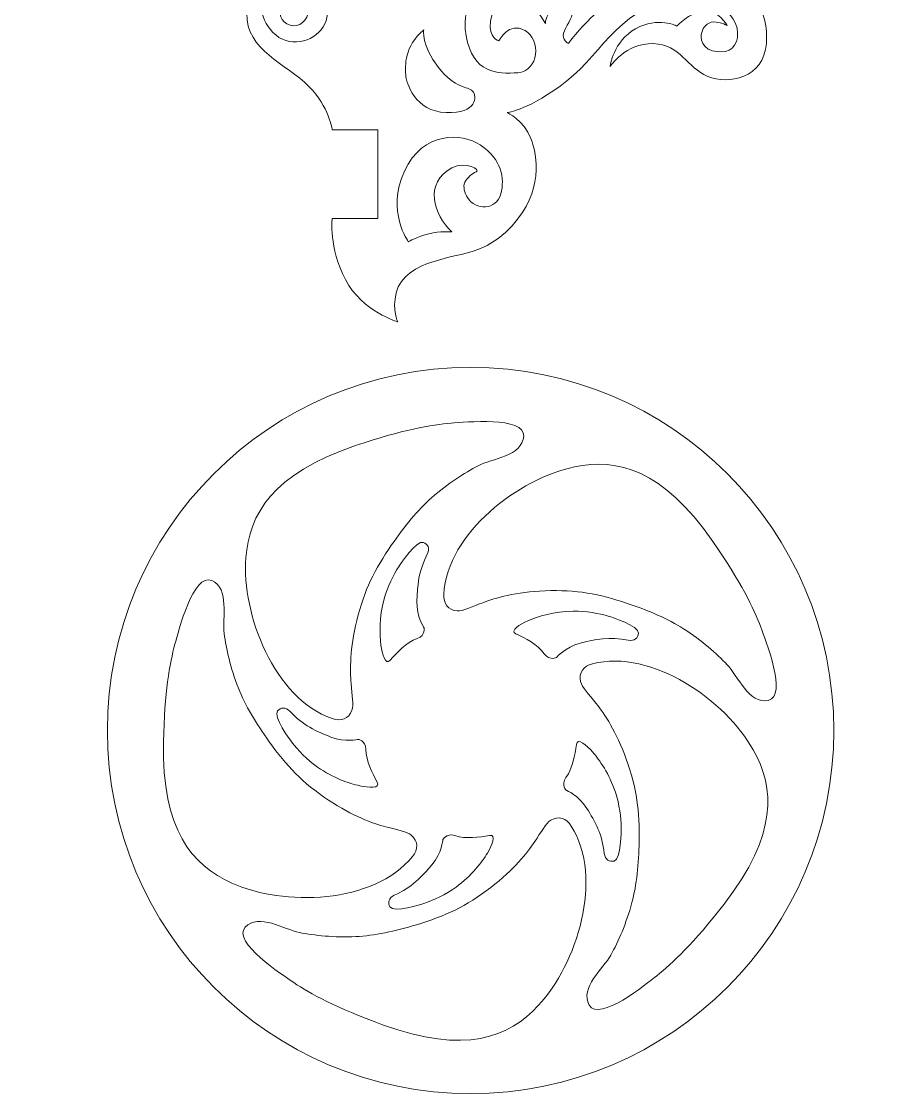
# Model space of a CAD drawing. Header units: millimetres. Extents: x -329 to 352, y -94 to 146.
# Drawn here: x 44.7 to 124.7, y -41.1 to 58.6 of the extents above; entities that cross this region are included whole.
import ezdxf

# ---------------------------------------------------------------- set-up
doc = ezdxf.new("R2010")
doc.units = ezdxf.units.MM
doc.header["$MEASUREMENT"] = 0
doc.layers.add('Layer 1', color=7, linetype='Continuous')

msp = doc.modelspace()

# ---------------------------------------------------------------- linework, layer by layer
at = {"layer": 'Layer 1', "lineweight": 9}
for points, knots in [([(124.6615, 64.942), (124.6615, 64.942), (76.5733, 64.942), (76.5733, 64.942), (76.5733, 64.942), (76.5733, 64.942), (76.5681, 69.0695), (76.5681, 69.0695), (76.5681, 69.0695), (76.5681, 69.0695), (87.6777, 69.0695), (87.6777, 69.0695), (87.6777, 69.0695), (87.6777, 69.0695), (85.7706, 70.7879), (83.1343, 71.4479), (83.1343, 71.4479), (80.498, 72.108), (78.7673, 71.7771), (77.6966, 73.0146), (77.6966, 73.0146), (76.6259, 74.2522), (74.4846, 77.6339), (74.2778, 79.9834), (74.2778, 79.9834), (74.0725, 82.3343), (74.4429, 85.5922), (71.3949, 90.6648), (71.3949, 90.6648), (68.3466, 95.737), (65.7103, 96.7679), (65.7103, 96.7679), (65.7103, 96.7679), (65.7103, 96.7679), (69.8706, 99.6137), (69.5002, 103.3659), (69.5002, 103.3659), (69.1294, 107.1184), (65.7519, 108.0666), (65.7519, 108.0666), (65.7519, 108.0666), (65.7519, 108.0666), (64.1242, 108.7888), (64.1242, 109.9226), (64.1242, 109.9226), (64.1242, 111.0568), (64.2071, 111.2635), (64.2071, 111.2635), (64.2071, 111.2635), (64.2071, 111.2635), (62.9103, 111.0568), (62.5794, 109.4901), (62.5794, 109.4901), (62.2502, 107.923), (62.8277, 107.1184), (62.8277, 107.1184), (62.8277, 107.1184), (62.8277, 107.1184), (60.4175, 106.5204), (60.3967, 104.1914), (60.3967, 104.1914), (60.3759, 101.8613), (62.4157, 101.3046), (63.3622, 101.4891), (63.3622, 101.4891), (64.3104, 101.675), (64.2071, 103.0159), (64.2071, 103.0159), (64.2071, 103.0159), (64.2071, 103.0159), (63.4034, 102.83), (63.1981, 103.3454), (63.1981, 103.3454), (62.9914, 103.8608), (62.9089, 104.5717), (63.6709, 104.8817), (63.6709, 104.8817), (64.4329, 105.1904), (65.421, 104.3663), (65.7201, 103.3246), (65.7201, 103.3246), (66.0189, 102.2842), (65.0929, 100.3757), (62.7656, 99.819), (62.7656, 99.819), (60.438, 99.2623), (58.8325, 100.5204), (58.8325, 100.5204), (58.8325, 100.5204), (58.8325, 100.5204), (56.0724, 102.9334), (52.3036, 104.3554), (52.3036, 104.3554), (48.5346, 105.7789), (45.2188, 101.5304), (45.2188, 101.5304), (45.2188, 101.5304), (45.2188, 101.5304), (48.7826, 101.5304), (48.7826, 101.5304), (48.7826, 101.5304), (48.7826, 101.5304), (48.7826, 97.406), (48.7826, 97.406), (48.7826, 97.406), (48.7826, 97.406), (45.2188, 97.406), (45.2188, 97.406), (45.2188, 97.406), (45.2188, 97.406), (44.745, 95.325), (46.3516, 92.1902), (46.3516, 92.1902), (47.9585, 89.0565), (50.8414, 88.5619), (50.8414, 88.5619), (50.8414, 88.5619), (50.8414, 88.5619), (48.0827, 92.314), (51.2947, 95.6132), (51.2947, 95.6132), (54.5071, 98.912), (57.9671, 96.2733), (57.9671, 96.2733), (57.9671, 96.2733), (57.9671, 96.2733), (54.7551, 93.6758), (54.8775, 89.2219), (54.8775, 89.2219), (55.0017, 84.7681), (61.4275, 79.2422), (61.4275, 79.2422), (61.4275, 79.2422), (61.4275, 79.2422), (65.9999, 76.0672), (66.1223, 74.8709), (66.1223, 74.8709), (66.2465, 73.6747), (65.0724, 73.1593), (65.0724, 73.1593), (65.0724, 73.1593), (65.0724, 73.1593), (64.0635, 72.3958), (64.3517, 70.0672), (64.3517, 70.0672), (64.6396, 67.7367), (68.3674, 67.6954), (68.3674, 67.6954), (68.3674, 67.6954), (68.3674, 67.6954), (67.9924, 66.3725), (68.9431, 64.9533), (68.9431, 64.9533), (69.4945, 64.132), (70.6107, 63.6868), (71.4567, 63.0875), (71.4567, 63.0875), (73.0057, 61.9903), (73.6301, 59.8281), (72.9341, 58.3373), (72.9341, 58.3373), (72.2077, 56.7816), (69.9298, 56.0083), (68.3755, 57.3008), (68.3755, 57.3008), (66.9425, 58.4929), (66.3925, 60.968), (68.1, 61.4061), (68.1, 61.4061), (68.9018, 61.6128), (69.2532, 61.0766), (69.3139, 60.582), (69.3139, 60.582), (69.376, 60.0874), (69.0549, 59.6973), (68.9749, 59.6906), (68.9749, 59.6906), (68.8951, 59.6821), (68.7667, 59.7001), (68.7406, 59.747), (68.7406, 59.747), (68.7159, 59.7925), (68.6277, 58.7575), (69.4049, 58.3235), (69.4049, 58.3235), (70.1821, 57.8907), (71.1607, 58.344), (71.3713, 59.3032), (71.3713, 59.3032), (72.0493, 62.3819), (69.5566, 63.5214), (67.5472, 62.711), (67.5472, 62.711), (66.3252, 62.2179), (65.7092, 60.812), (65.6813, 59.3226), (65.6813, 59.3226), (65.6168, 55.8622), (69.347, 54.6317), (71.4567, 52.5193), (71.4567, 52.5193), (73.3186, 50.6573), (73.6188, 48.4789), (73.6188, 48.4789), (73.6188, 48.4789), (73.6188, 48.4789), (77.862, 48.4789), (77.862, 48.4789), (77.862, 48.4789), (77.862, 48.4789), (77.862, 40.2286), (77.862, 40.2286), (77.862, 40.2286), (77.862, 40.2286), (73.6188, 40.2286), (73.6188, 40.2286), (73.6188, 40.2286), (73.6188, 40.2286), (73.2689, 37.5718), (74.855, 34.5605), (74.855, 34.5605), (76.4396, 31.5496), (79.7155, 30.6429), (79.7155, 30.6429), (79.7155, 30.6429), (79.7155, 30.6429), (79.1698, 31.7358), (79.5596, 33.3233), (79.5596, 33.3233), (80.3632, 36.5795), (85.4577, 36.4846), (87.6834, 37.5729), (87.6834, 37.5729), (88.5928, 38.0181), (89.5217, 38.6563), (90.3416, 39.5714), (90.3416, 39.5714), (93.2259, 42.7876), (92.7309, 46.0038), (92.0709, 47.6947), (92.0709, 47.6947), (91.4122, 49.3856), (89.8674, 50.0869), (89.8674, 50.0869), (89.8674, 50.0869), (89.8674, 50.0869), (91.9897, 50.3335), (95.4279, 53.0347), (95.4279, 53.0347), (98.8675, 55.737), (100.5774, 60.3753), (106.2811, 60.6028), (106.2811, 60.6028), (111.9862, 60.8286), (112.1104, 56.0661), (110.1536, 55.7768), (110.1536, 55.7768), (108.1967, 55.489), (107.8055, 56.7678), (107.9088, 57.3245), (107.9088, 57.3245), (108.0122, 57.8812), (108.2793, 58.3137), (108.8349, 58.4791), (108.8349, 58.4791), (109.3916, 58.6432), (110.3176, 58.1898), (110.3176, 58.1898), (110.3176, 58.1898), (110.3176, 58.1898), (109.4949, 59.6944), (108.1142, 59.5307), (108.1142, 59.5307), (106.7344, 59.3653), (105.6638, 58.1278), (105.6638, 58.1278), (105.6638, 58.1278), (105.6638, 58.1278), (103.9136, 59.0566), (101.8121, 57.8812), (101.8121, 57.8812), (99.712, 56.7057), (99.4446, 54.3753), (99.4446, 54.3753), (99.4446, 54.3753), (99.4446, 54.3753), (100.8861, 56.5611), (103.4398, 56.499), (103.4398, 56.499), (105.9933, 56.4369), (106.5898, 54.2514), (108.5054, 53.4478), (108.5054, 53.4478), (110.421, 52.6431), (113.7159, 53.2827), (113.9639, 56.5194), (113.9639, 56.5194), (114.2105, 59.7565), (112.3362, 61.2629), (112.3362, 61.2629), (112.3362, 61.2629), (112.3362, 61.2629), (115.1365, 61.0766), (119.1949, 62.2316), (119.1949, 62.2316), (123.2518, 63.3863), (124.6615, 64.942), (124.6615, 64.942)], [0, 0, 0, 0, 0.0128205, 0.0128205, 0.0128205, 0.0128205, 0.025641, 0.025641, 0.025641, 0.025641, 0.0384615, 0.0384615, 0.0384615, 0.0384615, 0.0512821, 0.0512821, 0.0512821, 0.0512821, 0.0641026, 0.0641026, 0.0641026, 0.0641026, 0.0769231, 0.0769231, 0.0769231, 0.0769231, 0.0897436, 0.0897436, 0.0897436, 0.0897436, 0.1025641, 0.1025641, 0.1025641, 0.1025641, 0.1153846, 0.1153846, 0.1153846, 0.1153846, 0.1282051, 0.1282051, 0.1282051, 0.1282051, 0.1410256, 0.1410256, 0.1410256, 0.1410256, 0.1538462, 0.1538462, 0.1538462, 0.1538462, 0.1666667, 0.1666667, 0.1666667, 0.1666667, 0.1794872, 0.1794872, 0.1794872, 0.1794872, 0.1923077, 0.1923077, 0.1923077, 0.1923077, 0.2051282, 0.2051282, 0.2051282, 0.2051282, 0.2179487, 0.2179487, 0.2179487, 0.2179487, 0.2307692, 0.2307692, 0.2307692, 0.2307692, 0.2435897, 0.2435897, 0.2435897, 0.2435897, 0.2564103, 0.2564103, 0.2564103, 0.2564103, 0.2692308, 0.2692308, 0.2692308, 0.2692308, 0.2820513, 0.2820513, 0.2820513, 0.2820513, 0.2948718, 0.2948718, 0.2948718, 0.2948718, 0.3076923, 0.3076923, 0.3076923, 0.3076923, 0.3205128, 0.3205128, 0.3205128, 0.3205128, 0.3333333, 0.3333333, 0.3333333, 0.3333333, 0.3461538, 0.3461538, 0.3461538, 0.3461538, 0.3589744, 0.3589744, 0.3589744, 0.3589744, 0.3717949, 0.3717949, 0.3717949, 0.3717949, 0.3846154, 0.3846154, 0.3846154, 0.3846154, 0.3974359, 0.3974359, 0.3974359, 0.3974359, 0.4102564, 0.4102564, 0.4102564, 0.4102564, 0.4230769, 0.4230769, 0.4230769, 0.4230769, 0.4358974, 0.4358974, 0.4358974, 0.4358974, 0.4487179, 0.4487179, 0.4487179, 0.4487179, 0.4615385, 0.4615385, 0.4615385, 0.4615385, 0.474359, 0.474359, 0.474359, 0.474359, 0.4871795, 0.4871795, 0.4871795, 0.4871795, 0.5, 0.5, 0.5, 0.5, 0.5128205, 0.5128205, 0.5128205, 0.5128205, 0.525641, 0.525641, 0.525641, 0.525641, 0.5384615, 0.5384615, 0.5384615, 0.5384615, 0.5512821, 0.5512821, 0.5512821, 0.5512821, 0.5641026, 0.5641026, 0.5641026, 0.5641026, 0.5769231, 0.5769231, 0.5769231, 0.5769231, 0.5897436, 0.5897436, 0.5897436, 0.5897436, 0.6025641, 0.6025641, 0.6025641, 0.6025641, 0.6153846, 0.6153846, 0.6153846, 0.6153846, 0.6282051, 0.6282051, 0.6282051, 0.6282051, 0.6410256, 0.6410256, 0.6410256, 0.6410256, 0.6538462, 0.6538462, 0.6538462, 0.6538462, 0.6666667, 0.6666667, 0.6666667, 0.6666667, 0.6794872, 0.6794872, 0.6794872, 0.6794872, 0.6923077, 0.6923077, 0.6923077, 0.6923077, 0.7051282, 0.7051282, 0.7051282, 0.7051282, 0.7179487, 0.7179487, 0.7179487, 0.7179487, 0.7307692, 0.7307692, 0.7307692, 0.7307692, 0.7435897, 0.7435897, 0.7435897, 0.7435897, 0.7564103, 0.7564103, 0.7564103, 0.7564103, 0.7692308, 0.7692308, 0.7692308, 0.7692308, 0.7820513, 0.7820513, 0.7820513, 0.7820513, 0.7948718, 0.7948718, 0.7948718, 0.7948718, 0.8076923, 0.8076923, 0.8076923, 0.8076923, 0.8205128, 0.8205128, 0.8205128, 0.8205128, 0.8333333, 0.8333333, 0.8333333, 0.8333333, 0.8461538, 0.8461538, 0.8461538, 0.8461538, 0.8589744, 0.8589744, 0.8589744, 0.8589744, 0.8717949, 0.8717949, 0.8717949, 0.8717949, 0.8846154, 0.8846154, 0.8846154, 0.8846154, 0.8974359, 0.8974359, 0.8974359, 0.8974359, 0.9102564, 0.9102564, 0.9102564, 0.9102564, 0.9230769, 0.9230769, 0.9230769, 0.9230769, 0.9358974, 0.9358974, 0.9358974, 0.9358974, 0.9487179, 0.9487179, 0.9487179, 0.9487179, 0.9615385, 0.9615385, 0.9615385, 0.9615385, 0.974359, 0.974359, 0.974359, 0.974359, 1, 1, 1, 1]), ([(102.1222, 62.2937), (102.1222, 62.2937), (88.1173, 62.087), (88.1173, 62.087), (88.1173, 62.087), (88.1173, 62.087), (85.4397, 60.6854), (86.0585, 57.2211), (86.0585, 57.2211), (86.6758, 53.7565), (88.9414, 53.6327), (90.8774, 53.7981), (90.8774, 53.7981), (92.8138, 53.9632), (93.0604, 56.8489), (91.5361, 57.7157), (91.5361, 57.7157), (90.0121, 58.5811), (89.1068, 56.7678), (89.1068, 56.7678), (89.1068, 56.7678), (89.1068, 56.7678), (88.1173, 56.9731), (88.324, 58.5811), (88.324, 58.5811), (88.5293, 60.1894), (89.6413, 60.5616), (90.9603, 60.5199), (90.9603, 60.5199), (92.2776, 60.4787), (93.4312, 58.3758), (93.4312, 58.3758), (93.4312, 58.3758), (93.4312, 58.3758), (93.3896, 58.9533), (94.0485, 59.7773), (94.0485, 59.7773), (94.7086, 60.6028), (95.326, 60.8907), (95.326, 60.8907), (95.326, 60.8907), (95.326, 60.8907), (95.9941, 59.9523), (95.9624, 59.4274), (95.9624, 59.4274), (95.932, 58.9007), (95.3147, 58.0657), (95.1192, 57.4677), (95.1192, 57.4677), (94.9234, 56.8697), (95.5616, 56.5194), (95.5616, 56.5194), (95.5616, 56.5194), (95.5616, 56.5194), (96.8789, 58.2823), (98.5062, 59.6532), (98.5062, 59.6532), (100.134, 61.0244), (102.1222, 62.2937), (102.1222, 62.2937)], [0, 0, 0, 0, 0.0625, 0.0625, 0.0625, 0.0625, 0.125, 0.125, 0.125, 0.125, 0.1875, 0.1875, 0.1875, 0.1875, 0.25, 0.25, 0.25, 0.25, 0.3125, 0.3125, 0.3125, 0.3125, 0.375, 0.375, 0.375, 0.375, 0.4375, 0.4375, 0.4375, 0.4375, 0.5, 0.5, 0.5, 0.5, 0.5625, 0.5625, 0.5625, 0.5625, 0.625, 0.625, 0.625, 0.625, 0.6875, 0.6875, 0.6875, 0.6875, 0.75, 0.75, 0.75, 0.75, 0.8125, 0.8125, 0.8125, 0.8125, 0.875, 0.875, 0.875, 0.875, 1, 1, 1, 1]), ([(82.1243, 57.7778), (82.1243, 57.7778), (81.8777, 56.3131), (83.4829, 54.2927), (83.4829, 54.2927), (85.0898, 52.2723), (86.1813, 52.5606), (86.6554, 52.0864), (86.6554, 52.0864), (87.1292, 51.6123), (87.0879, 49.9835), (84.2036, 50.0869), (84.2036, 50.0869), (81.3207, 50.1903), (80.4871, 52.8294), (80.4458, 53.6327), (80.4458, 53.6327), (80.4045, 54.4373), (80.2913, 56.2316), (82.1243, 57.7778)], [0, 0, 0, 0, 0.1666667, 0.1666667, 0.1666667, 0.1666667, 0.3333333, 0.3333333, 0.3333333, 0.3333333, 0.5, 0.5, 0.5, 0.5, 0.6666667, 0.6666667, 0.6666667, 0.6666667, 1, 1, 1, 1]), ([(80.7033, 38.0869), (80.7033, 38.0869), (78.6061, 40.8886), (80.3329, 44.6435), (80.3329, 44.6435), (82.0608, 48.3988), (85.6754, 48.2002), (87.3758, 47.0759), (87.3758, 47.0759), (89.3795, 45.753), (89.6621, 43.9835), (89.2913, 42.5406), (89.2913, 42.5406), (88.8959, 41.0029), (86.902, 40.9711), (86.1894, 42.1907), (86.1894, 42.1907), (85.929, 42.633), (85.7389, 43.1555), (85.9565, 43.6212), (85.9565, 43.6212), (86.1262, 43.9835), (86.6593, 44.4714), (86.9845, 44.5818), (86.9845, 44.5818), (87.4738, 44.7469), (86.0461, 45.6317), (84.7398, 44.9522), (84.7398, 44.9522), (82.1106, 43.5866), (83.0503, 40.5552), (84.7299, 39.0034), (84.7299, 39.0034), (84.7299, 39.0034), (83.6275, 39.0973), (82.5984, 38.8284), (82.5984, 38.8284), (81.569, 38.561), (80.7033, 38.0869), (80.7033, 38.0869)], [0, 0, 0, 0, 0.0909091, 0.0909091, 0.0909091, 0.0909091, 0.1818182, 0.1818182, 0.1818182, 0.1818182, 0.2727273, 0.2727273, 0.2727273, 0.2727273, 0.3636364, 0.3636364, 0.3636364, 0.3636364, 0.4545455, 0.4545455, 0.4545455, 0.4545455, 0.5454545, 0.5454545, 0.5454545, 0.5454545, 0.6363636, 0.6363636, 0.6363636, 0.6363636, 0.7272727, 0.7272727, 0.7272727, 0.7272727, 0.8181818, 0.8181818, 0.8181818, 0.8181818, 1, 1, 1, 1]), ([(86.4776, 26.404), (105.1141, 26.404), (120.2282, 11.291), (120.2282, -7.3456), (120.2282, -7.3456), (120.2282, -25.9821), (105.1141, -41.0951), (86.4776, -41.0951), (86.4776, -41.0951), (67.8421, -41.0951), (52.728, -25.9821), (52.728, -7.3456), (52.728, -7.3456), (52.728, 11.291), (67.8421, 26.404), (86.4776, 26.404)], [0, 0, 0, 0, 0.2, 0.2, 0.2, 0.2, 0.4, 0.4, 0.4, 0.4, 0.6, 0.6, 0.6, 0.6, 1, 1, 1, 1]), ([(75.3732, -2.9895), (75.2631, -1.7202), (75.2617, 0.2254), (75.908, 2.885), (75.908, 2.885), (76.597, 5.7185), (77.5615, 7.6118), (79.138, 9.9021), (79.138, 9.9021), (80.3273, 11.63), (81.5729, 13.1557), (82.8489, 14.2786), (82.8489, 14.2786), (84.3913, 15.6347), (85.9057, 16.5911), (87.1803, 17.254), (87.1803, 17.254), (88.4468, 17.9126), (91.2951, 18.1786), (91.4189, 20.0113), (91.4189, 20.0113), (91.5445, 21.8732), (85.922, 21.3151), (84.6834, 21.2157), (84.6834, 21.2157), (82.8479, 21.0696), (80.1385, 20.6053), (75.7923, 19.1307), (75.7923, 19.1307), (68.009, 16.4934), (65.9131, 12.7451), (65.6002, 8.7005), (65.6002, 8.7005), (65.1949, 3.4805), (68.2019, -4.3509), (73.6273, -6.247), (73.6273, -6.247), (74.4182, -6.5243), (75.1608, -6.2858), (75.449, -5.4727), (75.449, -5.4727), (75.6254, -4.9725), (75.4684, -4.0905), (75.3732, -2.9895)], [0, 0, 0, 0, 0.0833333, 0.0833333, 0.0833333, 0.0833333, 0.1666667, 0.1666667, 0.1666667, 0.1666667, 0.25, 0.25, 0.25, 0.25, 0.3333333, 0.3333333, 0.3333333, 0.3333333, 0.4166667, 0.4166667, 0.4166667, 0.4166667, 0.5, 0.5, 0.5, 0.5, 0.5833333, 0.5833333, 0.5833333, 0.5833333, 0.6666667, 0.6666667, 0.6666667, 0.6666667, 0.75, 0.75, 0.75, 0.75, 0.8333333, 0.8333333, 0.8333333, 0.8333333, 1, 1, 1, 1]), ([(87.6005, 4.5303), (88.7897, 4.9851), (90.6612, 5.5255), (93.3938, 5.637), (93.3938, 5.637), (96.3084, 5.7569), (98.3948, 5.353), (101.0311, 4.47), (101.0311, 4.47), (103.0193, 3.8029), (104.8301, 3.0271), (106.2607, 2.1106), (106.2607, 2.1106), (107.9886, 1.0025), (109.3281, -0.1905), (110.3162, -1.2327), (110.3162, -1.2327), (111.2987, -2.2674), (112.3404, -4.9312), (114.1361, -4.5452), (114.1361, -4.5452), (115.9606, -4.1526), (113.8715, 1.0978), (113.4347, 2.2623), (113.4347, 2.2623), (112.7885, 3.986), (111.5936, 6.4611), (108.9781, 10.2316), (108.9781, 10.2316), (104.2943, 16.9851), (100.1117, 17.9648), (96.1402, 17.1506), (96.1402, 17.1506), (91.0097, 16.0976), (84.3126, 11.0472), (83.9873, 5.3089), (83.9873, 5.3089), (83.9404, 4.4725), (84.3747, 3.8234), (85.2358, 3.7711), (85.2358, 3.7711), (85.7636, 3.7394), (86.5682, 4.1349), (87.6005, 4.5303)], [0, 0, 0, 0, 0.0833333, 0.0833333, 0.0833333, 0.0833333, 0.1666667, 0.1666667, 0.1666667, 0.1666667, 0.25, 0.25, 0.25, 0.25, 0.3333333, 0.3333333, 0.3333333, 0.3333333, 0.4166667, 0.4166667, 0.4166667, 0.4166667, 0.5, 0.5, 0.5, 0.5, 0.5833333, 0.5833333, 0.5833333, 0.5833333, 0.6666667, 0.6666667, 0.6666667, 0.6666667, 0.75, 0.75, 0.75, 0.75, 0.8333333, 0.8333333, 0.8333333, 0.8333333, 1, 1, 1, 1]), ([(78.1404, 0.5947), (78.0219, 1.5885), (77.9763, 3.1457), (78.4462, 4.8778), (78.4462, 4.8778), (78.7645, 6.0476), (79.3021, 7.0993), (79.8341, 7.9424), (79.8341, 7.9424), (79.9441, 8.1174), (81.4657, 10.3762), (82.094, 10.1391), (82.094, 10.1391), (82.4771, 9.9945), (82.7346, 9.5853), (82.4534, 9.0491), (82.4534, 9.0491), (81.6378, 7.4862), (81.5316, 6.096), (81.4932, 4.6612), (81.4932, 4.6612), (81.4544, 3.2268), (82.1462, 2.2221), (82.1462, 2.2221), (82.1462, 2.2221), (82.1462, 2.2221), (82.3476, 1.5194), (81.5193, 1.204), (81.5193, 1.204), (80.4899, 0.8099), (79.6478, -0.0805), (79.0153, -0.8231), (79.0153, -0.8231), (78.562, -1.3565), (78.2339, -0.1838), (78.1404, 0.5947)], [0, 0, 0, 0, 0.1, 0.1, 0.1, 0.1, 0.2, 0.2, 0.2, 0.2, 0.3, 0.3, 0.3, 0.3, 0.4, 0.4, 0.4, 0.4, 0.5, 0.5, 0.5, 0.5, 0.6, 0.6, 0.6, 0.6, 0.7, 0.7, 0.7, 0.7, 0.8, 0.8, 0.8, 0.8, 1, 1, 1, 1]), ([(78.6089, -16.3097), (77.3784, -15.9816), (75.5454, -15.323), (73.2661, -13.8113), (73.2661, -13.8113), (70.834, -12.2002), (69.3816, -10.6501), (67.7624, -8.3902), (67.7624, -8.3902), (66.5414, -6.6841), (65.53, -4.9933), (64.907, -3.4125), (64.907, -3.4125), (64.1559, -1.5011), (63.77, 0.249), (63.5798, 1.6725), (63.5798, 1.6725), (63.3911, 3.0864), (64.1076, 5.8547), (62.4252, 6.5948), (62.4252, 6.5948), (60.7178, 7.3458), (59.3342, 1.8683), (59.005, 0.6692), (59.005, 0.6692), (58.5185, -1.1071), (58.0363, -3.8136), (57.9453, -8.4011), (57.9453, -8.4011), (57.7826, -16.6184), (60.5978, -19.8621), (64.2924, -21.5325), (64.2924, -21.5325), (69.0659, -23.6848), (77.4539, -23.5169), (81.0797, -19.0589), (81.0797, -19.0589), (81.6089, -18.4098), (81.6364, -17.6284), (80.9693, -17.0812), (80.9693, -17.0812), (80.5601, -16.7464), (79.6767, -16.5937), (78.6089, -16.3097)], [0, 0, 0, 0, 0.0833333, 0.0833333, 0.0833333, 0.0833333, 0.1666667, 0.1666667, 0.1666667, 0.1666667, 0.25, 0.25, 0.25, 0.25, 0.3333333, 0.3333333, 0.3333333, 0.3333333, 0.4166667, 0.4166667, 0.4166667, 0.4166667, 0.5, 0.5, 0.5, 0.5, 0.5833333, 0.5833333, 0.5833333, 0.5833333, 0.6666667, 0.6666667, 0.6666667, 0.6666667, 0.75, 0.75, 0.75, 0.75, 0.8333333, 0.8333333, 0.8333333, 0.8333333, 1, 1, 1, 1]), ([(91.8105, 2.8603), (92.7309, 3.2476), (94.2151, 3.7214), (96.0107, 3.7479), (96.0107, 3.7479), (97.2235, 3.7644), (98.381, 3.5397), (99.3388, 3.26), (99.3388, 3.26), (99.5371, 3.2021), (102.1279, 2.3643), (102.0728, 1.6929), (102.0728, 1.6929), (102.0397, 1.2851), (101.7186, 0.9256), (101.1246, 1.0466), (101.1246, 1.0466), (99.3981, 1.3994), (98.0325, 1.1186), (96.6432, 0.7602), (96.6432, 0.7602), (95.2529, 0.4004), (94.4782, -0.5423), (94.4782, -0.5423), (94.4782, -0.5423), (94.4782, -0.5423), (93.858, -0.9279), (93.3264, -0.2195), (93.3264, -0.2195), (92.665, 0.6611), (91.5763, 1.2244), (90.6887, 1.627), (90.6887, 1.627), (90.0509, 1.9148), (91.087, 2.5558), (91.8105, 2.8603)], [0, 0, 0, 0, 0.1, 0.1, 0.1, 0.1, 0.2, 0.2, 0.2, 0.2, 0.3, 0.3, 0.3, 0.3, 0.4, 0.4, 0.4, 0.4, 0.5, 0.5, 0.5, 0.5, 0.6, 0.6, 0.6, 0.6, 0.7, 0.7, 0.7, 0.7, 0.8, 0.8, 0.8, 0.8, 1, 1, 1, 1]), ([(98.1383, -4.8292), (98.9321, -5.8255), (100.0112, -7.4447), (100.9429, -10.0175), (100.9429, -10.0175), (101.9377, -12.7597), (102.1815, -14.8696), (102.136, -17.6506), (102.136, -17.6506), (102.1018, -19.7478), (101.9088, -21.7075), (101.4678, -23.3486), (101.4678, -23.3486), (100.933, -25.3302), (100.1999, -26.966), (99.5053, -28.224), (99.5053, -28.224), (98.8163, -29.4725), (96.591, -31.2696), (97.5019, -32.8666), (97.5019, -32.8666), (98.4265, -34.4873), (102.8017, -30.9101), (103.7789, -30.141), (103.7789, -30.141), (105.227, -29.004), (107.2266, -27.1177), (110.0294, -23.4866), (110.0294, -23.4866), (115.054, -16.9807), (114.7245, -12.6979), (112.7482, -9.1575), (112.7482, -9.1575), (110.1962, -4.5851), (103.3569, 0.2737), (97.7898, -1.1483), (97.7898, -1.1483), (96.978, -1.3565), (96.4901, -1.9657), (96.7011, -2.8036), (96.7011, -2.8036), (96.8306, -3.3176), (97.4493, -3.9653), (98.1383, -4.8292)], [0, 0, 0, 0, 0.0833333, 0.0833333, 0.0833333, 0.0833333, 0.1666667, 0.1666667, 0.1666667, 0.1666667, 0.25, 0.25, 0.25, 0.25, 0.3333333, 0.3333333, 0.3333333, 0.3333333, 0.4166667, 0.4166667, 0.4166667, 0.4166667, 0.5, 0.5, 0.5, 0.5, 0.5833333, 0.5833333, 0.5833333, 0.5833333, 0.6666667, 0.6666667, 0.6666667, 0.6666667, 0.75, 0.75, 0.75, 0.75, 0.8333333, 0.8333333, 0.8333333, 0.8333333, 1, 1, 1, 1]), ([(76.1765, -12.4898), (75.2039, -12.2637), (73.7236, -11.7772), (72.2532, -10.7478), (72.2532, -10.7478), (71.2612, -10.0521), (70.4537, -9.1892), (69.8416, -8.4025), (69.8416, -8.4025), (69.7164, -8.2385), (68.1081, -6.0403), (68.5452, -5.5291), (68.5452, -5.5291), (68.8108, -5.2176), (69.2821, -5.1157), (69.6917, -5.5623), (69.6917, -5.5623), (70.8848, -6.8591), (72.1541, -7.431), (73.4908, -7.9559), (73.4908, -7.9559), (74.8275, -8.4798), (76.0086, -8.1697), (76.0086, -8.1697), (76.0086, -8.1697), (76.0086, -8.1697), (76.7374, -8.2205), (76.754, -9.1052), (76.754, -9.1052), (76.7734, -10.2063), (77.3244, -11.302), (77.8081, -12.148), (77.8081, -12.148), (78.1556, -12.7558), (76.9413, -12.6676), (76.1765, -12.4898)], [0, 0, 0, 0, 0.1, 0.1, 0.1, 0.1, 0.2, 0.2, 0.2, 0.2, 0.3, 0.3, 0.3, 0.3, 0.4, 0.4, 0.4, 0.4, 0.5, 0.5, 0.5, 0.5, 0.6, 0.6, 0.6, 0.6, 0.7, 0.7, 0.7, 0.7, 0.8, 0.8, 0.8, 0.8, 1, 1, 1, 1]), ([(97.8173, -9.3465), (98.465, -10.1071), (99.3649, -11.3789), (99.9311, -13.0821), (99.9311, -13.0821), (100.3142, -14.2329), (100.4493, -15.4055), (100.4726, -16.4021), (100.4726, -16.4021), (100.4769, -16.6085), (100.4603, -19.3316), (99.8059, -19.4818), (99.8059, -19.4818), (99.4048, -19.5743), (98.9652, -19.3757), (98.9017, -18.7735), (98.9017, -18.7735), (98.7172, -17.0205), (98.0363, -15.8038), (97.2758, -14.5871), (97.2758, -14.5871), (96.5138, -13.3717), (95.381, -12.917), (95.381, -12.917), (95.381, -12.917), (95.381, -12.917), (94.8243, -12.4429), (95.3397, -11.7207), (95.3397, -11.7207), (95.9789, -10.825), (96.1871, -9.6164), (96.3028, -8.6491), (96.3028, -8.6491), (96.3857, -7.9531), (97.3089, -8.7482), (97.8173, -9.3465)], [0, 0, 0, 0, 0.1, 0.1, 0.1, 0.1, 0.2, 0.2, 0.2, 0.2, 0.3, 0.3, 0.3, 0.3, 0.4, 0.4, 0.4, 0.4, 0.5, 0.5, 0.5, 0.5, 0.6, 0.6, 0.6, 0.6, 0.7, 0.7, 0.7, 0.7, 0.8, 0.8, 0.8, 0.8, 1, 1, 1, 1]), ([(92.4332, -17.6809), (91.7276, -18.7417), (90.5137, -20.2618), (88.3487, -21.9361), (88.3487, -21.9361), (86.0419, -23.7208), (84.1059, -24.5971), (81.4449, -25.4018), (81.4449, -25.4018), (79.4372, -26.0096), (77.5107, -26.4245), (75.8142, -26.5042), (75.8142, -26.5042), (73.7638, -26.6009), (71.9819, -26.4023), (70.5722, -26.1239), (70.5722, -26.1239), (69.1721, -25.8484), (66.7813, -24.2789), (65.5395, -25.6336), (65.5395, -25.6336), (64.2787, -27.0087), (69.0204, -30.0818), (70.0498, -30.7789), (70.0498, -30.7789), (71.5752, -31.8097), (73.9829, -33.1382), (78.296, -34.701), (78.296, -34.701), (86.0253, -37.4982), (90.0025, -35.8779), (92.7708, -32.9149), (92.7708, -32.9149), (96.3455, -29.0894), (98.8865, -21.0926), (95.8315, -16.2268), (95.8315, -16.2268), (95.3866, -15.5159), (94.6574, -15.239), (93.9244, -15.6937), (93.9244, -15.6937), (93.4739, -15.9735), (93.0467, -16.7616), (92.4332, -17.6809)], [0, 0, 0, 0, 0.0833333, 0.0833333, 0.0833333, 0.0833333, 0.1666667, 0.1666667, 0.1666667, 0.1666667, 0.25, 0.25, 0.25, 0.25, 0.3333333, 0.3333333, 0.3333333, 0.3333333, 0.4166667, 0.4166667, 0.4166667, 0.4166667, 0.5, 0.5, 0.5, 0.5, 0.5833333, 0.5833333, 0.5833333, 0.5833333, 0.6666667, 0.6666667, 0.6666667, 0.6666667, 0.75, 0.75, 0.75, 0.75, 0.8333333, 0.8333333, 0.8333333, 0.8333333, 1, 1, 1, 1]), ([(88.0333, -18.7544), (87.507, -19.6032), (86.5697, -20.8475), (85.1215, -21.9086), (85.1215, -21.9086), (84.1429, -22.6237), (83.0669, -23.1102), (82.1243, -23.4354), (82.1243, -23.4354), (81.9299, -23.5042), (79.331, -24.3188), (78.9878, -23.7399), (78.9878, -23.7399), (78.7782, -23.3885), (78.8336, -22.9091), (79.3875, -22.6639), (79.3875, -22.6639), (80.9997, -21.9527), (81.9507, -20.9342), (82.8768, -19.8374), (82.8768, -19.8374), (83.8028, -18.7403), (83.8896, -17.5236), (83.8896, -17.5236), (83.8896, -17.5236), (83.8896, -17.5236), (84.1708, -16.8498), (85.0153, -17.12), (85.0153, -17.12), (86.0641, -17.4548), (87.278, -17.284), (88.2358, -17.0992), (88.2358, -17.0992), (88.9234, -16.9655), (88.4482, -18.0887), (88.0333, -18.7544)], [0, 0, 0, 0, 0.1, 0.1, 0.1, 0.1, 0.2, 0.2, 0.2, 0.2, 0.3, 0.3, 0.3, 0.3, 0.4, 0.4, 0.4, 0.4, 0.5, 0.5, 0.5, 0.5, 0.6, 0.6, 0.6, 0.6, 0.7, 0.7, 0.7, 0.7, 0.8, 0.8, 0.8, 0.8, 1, 1, 1, 1])]:
    msp.add_open_spline(points, degree=3, knots=knots, dxfattribs=at)

doc.saveas('drawing.dxf')
